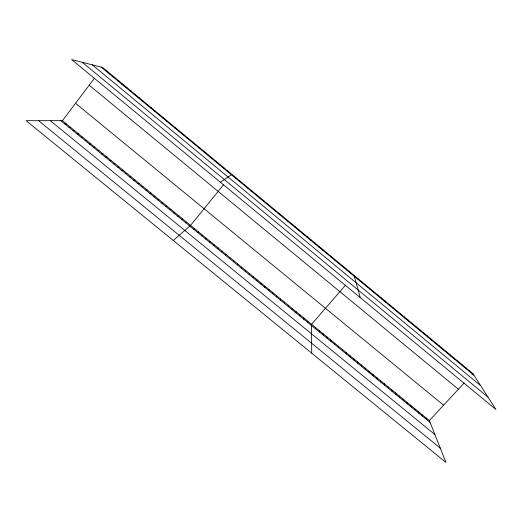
<?xml version="1.0" encoding="UTF-8"?>
<svg xmlns="http://www.w3.org/2000/svg" width="522" height="522" viewBox="0 0 522 522"><rect width="100%" height="100%" fill="white"/><g stroke="black" fill="none" stroke-linecap="round" stroke-linejoin="round"><path stroke-width="0.78" d="M307.693 322.407L307.712 321.134M307.145 237.36L307.164 236.61M303.811 319.236L303.856 317.983M299.928 316.058L299.993 314.831M303.191 234.091L303.236 233.36M296.039 312.887L296.131 311.673M292.15 309.703L292.268 308.515M299.236 230.815L299.308 230.111M288.255 306.525L288.398 305.35M284.359 303.341L284.523 302.186M295.276 227.546L295.374 226.861M280.458 300.15L280.647 299.021M291.309 224.271L291.433 223.605M276.556 296.959L276.771 295.85M272.647 293.769L272.889 292.679M287.341 220.989L287.491 220.343M268.739 290.571L269 289.501M264.824 287.374L265.111 286.324M283.368 217.707L283.544 217.08M260.902 284.177L261.215 283.139M256.981 280.966L257.32 279.955M279.394 214.418L279.596 213.818M253.059 277.763L253.424 276.771M275.414 211.129L275.642 210.549M249.131 274.552L249.523 273.58M245.196 271.342L245.614 270.389M271.433 207.841L271.688 207.28M241.262 268.125L241.706 267.192M237.327 264.908L237.791 263.995M267.447 204.546L267.727 204.004M233.386 261.685L233.876 260.791M263.46 201.251L263.76 200.729M229.439 258.462L229.954 257.587M225.491 255.238L226.033 254.384M259.467 197.949L259.793 197.453M221.537 252.009L222.104 251.173M217.583 248.779L218.17 247.963M255.467 194.647L255.826 194.171M62.418 120.673L429.371 420.556L445.951 462.44L26.1 120.68L62.418 120.673L94.515 78.124M213.622 245.542L214.242 244.746M223.644 184.625L190.563 225.4L173.278 240.485M209.661 242.306L210.301 241.529M251.467 191.339L251.852 190.882M345.538 285.156L311.562 324.286L311.699 353.159M205.694 239.063L206.36 238.313M429.371 420.556L464.175 383.004M471.921 374.646L472.886 373.602L102.553 67.469L71.612 59.56L495.9 409.476L472.886 373.602M247.467 188.031L247.872 187.594M201.727 235.82L202.419 235.089M197.753 232.571L198.471 231.859M243.461 184.716L243.891 184.305M193.773 229.321L194.517 228.629M239.448 181.402L239.905 181.01M185.819 222.822L186.615 222.17M181.839 219.573L182.661 218.94M235.435 178.087L235.918 177.715M177.858 216.317L178.7 215.703M220.415 182.282L231.931 174.413M173.872 213.061L174.739 212.467M169.878 209.798L170.779 209.231M227.403 171.444L227.938 171.118M165.885 206.536L166.812 205.988M161.892 203.267L162.838 202.745M223.383 168.13L223.951 167.816M157.885 200.004L158.864 199.495M153.886 196.729L154.884 196.246M219.364 164.802L219.958 164.515M149.879 193.453L150.904 192.99M215.338 161.474L215.958 161.213M145.866 190.178L146.917 189.734M141.853 186.896L142.93 186.471M211.312 158.146L211.958 157.905M137.834 183.613L138.937 183.209M133.808 180.325L134.944 179.946M207.28 154.812L207.952 154.597M129.782 177.036L130.944 176.677M125.756 173.748L126.944 173.408M203.247 151.478L203.939 151.282M121.724 170.453L122.938 170.133M199.208 148.144L199.926 147.961M117.685 167.151L118.925 166.857M113.646 163.856L114.912 163.575M195.163 144.803L195.913 144.646M109.607 160.548L110.892 160.293M105.555 157.239L106.873 157.005M191.117 141.455L191.894 141.318M101.509 153.931L102.854 153.716M97.451 150.623L98.821 150.427M187.072 138.108L187.868 137.997M93.392 147.308L94.795 147.132M183.013 134.761L183.842 134.669M89.334 143.987L90.756 143.837M85.269 140.666L86.717 140.535M178.961 131.407L179.816 131.335M81.204 137.338L82.678 137.234M77.132 134.017L78.633 133.926M174.896 128.047L175.777 128.001M73.054 130.683L74.587 130.617M68.976 127.348L70.535 127.309M170.831 124.686L171.745 124.66M64.891 124.014L66.477 123.995M166.766 121.326L167.699 121.319M162.694 117.959L163.66 117.979M158.616 114.592L159.608 114.631M154.538 111.225L155.556 111.284M150.46 107.845L151.504 107.93M146.369 104.472L147.445 104.576M142.284 101.092L143.38 101.216M138.186 97.705L139.315 97.855M134.089 94.319L135.244 94.489M129.991 90.932L131.172 91.122M125.887 87.539L127.094 87.755M121.776 84.14L123.009 84.381M117.665 80.74L118.925 81.001M113.548 77.341L114.84 77.621M109.431 73.935L110.749 74.241M105.307 70.529L106.651 70.855M38.569 120.68L440.281 448.111M60.806 120.673L430.108 422.428M50.327 120.68L434.911 434.558M75.533 103.284L443.602 405.202M89.184 85.19L458.394 389.242M92.263 64.839L480.566 385.575M82.248 62.281L488.018 397.19M101.183 67.116L473.917 375.201M469.102 370.476L470.107 372.055M465.317 367.344L466.296 368.904M461.526 364.212L462.479 365.752M457.735 361.074L458.662 362.594M453.938 357.935L454.845 359.436M450.134 354.79L451.021 356.278M446.33 351.652L447.191 353.113M442.526 348.5L443.361 349.949M438.715 345.355L439.524 346.778M434.898 342.197L435.687 343.606M431.081 339.046L431.851 340.429M427.264 335.887L428.001 337.251M423.44 332.723L424.158 334.073M419.61 329.565L420.308 330.889M415.78 326.394L416.452 327.705M411.949 323.229L412.595 324.514M408.113 320.058L408.733 321.324M404.269 316.88L404.87 318.133M400.426 313.702L401 314.936M396.583 310.525L397.131 311.732M392.733 307.341L393.255 308.535M388.877 304.156L389.373 305.324M385.021 300.966L385.497 302.121M381.158 297.775L381.608 298.91M425.619 417.496L426.337 419.342M377.295 294.584L377.719 295.693M421.861 414.422L422.559 416.256M418.109 411.356L418.774 413.17M373.426 291.387L373.83 292.477M414.344 408.282L414.99 410.077M369.556 288.183L369.935 289.26M410.579 405.202L411.206 406.984M406.814 402.123L407.414 403.884M365.687 284.986L366.039 286.036M403.043 399.043L403.617 400.785M399.265 395.957L399.819 397.679M361.805 281.776L362.137 282.807M395.493 392.87L396.022 394.573M391.709 389.784L392.218 391.467M357.929 278.572L358.229 279.583M387.924 386.691L388.407 388.355M354.04 275.362L360.297 297.644M384.14 383.592L384.597 385.243M380.349 380.499L380.786 382.124M350.158 272.145L350.406 273.117M376.558 377.399L376.969 379.005M372.76 374.294L373.145 375.886M346.262 268.928L346.491 269.881M368.956 371.188L369.322 372.76M365.152 368.082L365.498 369.635M342.367 265.711L342.576 266.644M361.348 364.969L361.668 366.503M338.471 262.488L338.647 263.401M357.537 361.857L357.831 363.371M353.727 358.738L353.994 360.239M334.569 259.264L334.726 260.152M349.91 355.619L350.158 357.1M346.093 352.5L346.314 353.962M330.667 256.034L330.798 256.909M342.269 349.375L342.465 350.817M338.439 346.249L338.615 347.672M326.759 252.805L326.863 253.653M334.609 343.117L334.765 344.52M322.844 249.575L322.929 250.403M330.778 339.985L330.902 341.368M326.942 336.853L327.046 338.217M318.929 246.338L318.988 247.147M323.105 333.715L323.183 335.059M319.262 330.576L319.314 331.901M315.014 243.095L315.04 243.885M315.412 327.431L315.445 328.736M311.092 239.852L311.092 240.622"/></g></svg>
